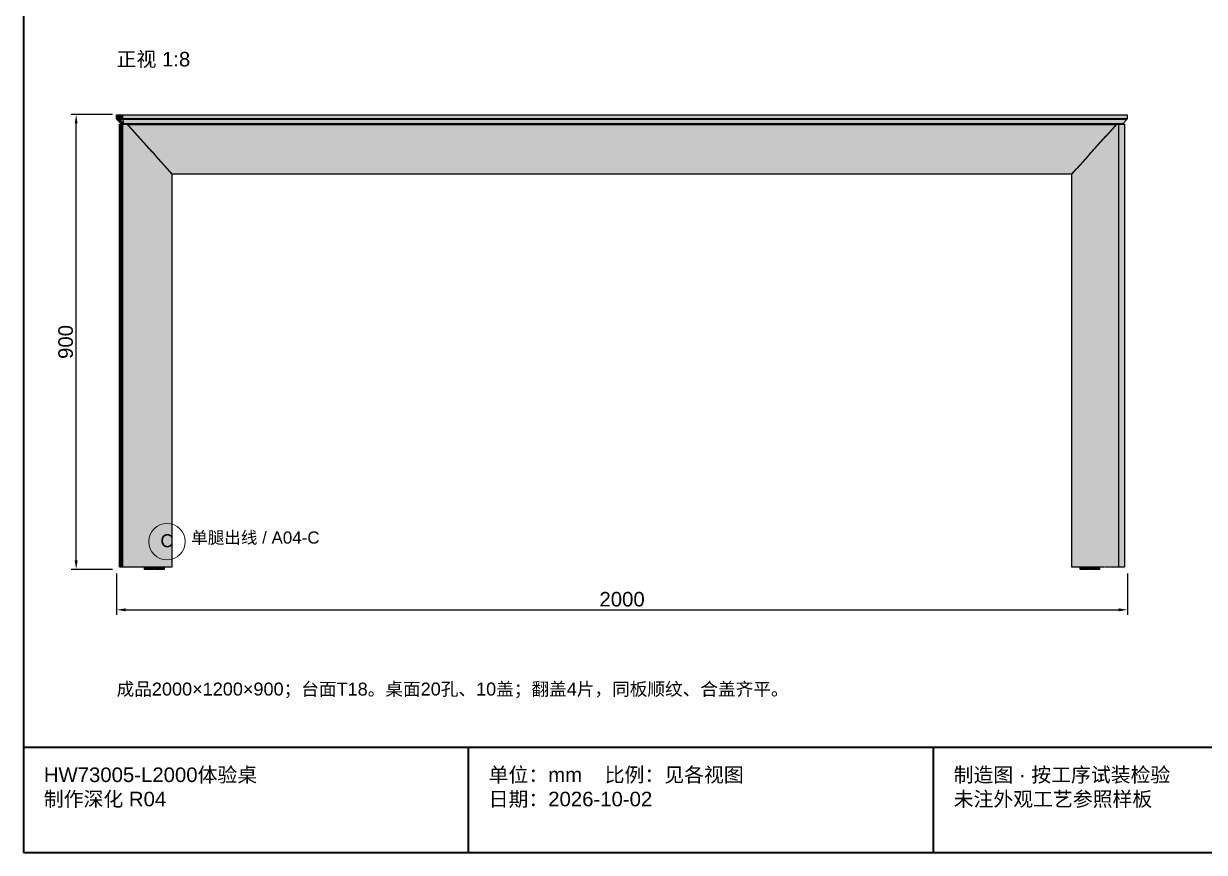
# Model space of a CAD drawing. Header units: millimetres. Extents: x 5 to 252589, y 5 to 415.
# Drawn here: x 5 to 297, y 5 to 210 of the extents above; entities that cross this region are included whole.
import ezdxf

# ---------------------------------------------------------------- set-up
doc = ezdxf.new("R2010")
doc.units = ezdxf.units.MM
for name, color, linetype, lineweight in [('DIM', 7, 'Continuous', 13), ('FRAME', 7, 'Continuous', 35), ('HATCH', 8, 'Continuous', 9), ('NOTE', 7, 'Continuous', 18), ('OUTLINE', 7, 'Continuous', 25)]:
    doc.layers.add(name, color=color, linetype=linetype, lineweight=lineweight)
doc.styles.add('CN', font='Arial Unicode.ttf')
doc.dimstyles.new('V8', dxfattribs={"dimtxt": 3.6, "dimasz": 2.2, "dimexe": 1.2, "dimexo": 1, "dimgap": 0.8, "dimtad": 1, "dimlfac": 8, "dimdsep": 46, "dimtxsty": 'CN', "dimcen": 2.5, "dimclrd": 7, "dimclre": 7, "dimclrt": 7, "dimazin": 3, "dimtfac": 1, "dimtmove": 0, "dimatfit": 3})

msp = doc.modelspace()

# ---------------------------------------------------------------- hatches: boundary and pattern name
at = {"layer": 'HATCH', "true_color": 0xb49a77}
for points in [[(28, 186.41667), (28, 187.41667), (28.25, 187.41667), (28.25, 186.41667)], [(28.91667, 186.33333), (28.83333, 186.41667), (28.58333, 186.41667), (28.58333, 187.41667), (29.08333, 187.41667), (29.08333, 186.41667), (29, 186.41667)]]:
    msp.add_hatch(color=33, dxfattribs=at).paths.add_polyline_path(points)
at = {"layer": 'HATCH', "true_color": 0xaf9674}
msp.add_hatch(color=33, dxfattribs=at).paths.add_polyline_path([(28.33333, 186.41667), (28.33333, 187.41667), (28.5, 187.41667), (28.5, 186.41667)])
at = {"layer": 'HATCH', "true_color": 0xbfa37e}
msp.add_hatch(color=33, dxfattribs=at).paths.add_polyline_path([(28.83333, 186.33333), (28.91667, 186.25), (29, 186.33333), (29.41667, 186.33333), (29.5, 186.41667), (29.5, 187.41667), (277.91667, 187.41667), (277.91667, 186.41667), (29.5, 186.41667), (29.41667, 186.33333), (29.41667, 186.25), (29.5, 186.16667), (29.5, 185.75), (29.58333, 185.66667), (29.58333, 185.33333), (29.66667, 185.25), (29.41667, 185.25), (29.33333, 185.5), (29.16667, 185.66667), (29.16667, 185.75), (29.08333, 185.83333), (29.08333, 185.91667)])
at = {"layer": 'HATCH', "true_color": 0xb99e7b}
msp.add_hatch(color=33, dxfattribs=at).paths.add_polyline_path([(29.16667, 187.41667), (29.41667, 187.41667), (29.41667, 186.41667), (29.5, 186.33333), (277.91667, 186.33333), (276.83333, 185.25), (29.75, 185.25), (29.66667, 185.33333), (29.66667, 185.66667), (29.58333, 185.75), (29.58333, 186.16667), (29.41667, 186.41667), (29.16667, 186.41667)])
at = {"layer": 'HATCH', "true_color": 0xc9ac85}
msp.add_hatch(color=43, dxfattribs=at).paths.add_polyline_path([(29.16667, 185.25), (29.08333, 185.25), (28, 186.33333), (28.25, 186.33333), (28.33333, 186.25), (28.33333, 186.16667), (28.75, 185.75), (28.75, 185.66667)])
at = {"layer": 'HATCH', "true_color": 0xc4a782}
msp.add_hatch(color=43, dxfattribs=at).paths.add_polyline_path([(29.33333, 185.25), (29.25, 185.25), (28.83333, 185.66667), (28.83333, 185.75), (28.41667, 186.16667), (28.41667, 186.25), (28.33333, 186.33333), (28.75, 186.33333), (28.83333, 186.25), (28.83333, 186.16667), (28.91667, 186.08333), (28.91667, 186), (29, 185.91667), (29.08333, 185.66667), (29.25, 185.5)])
at = {"layer": 'HATCH', "true_color": 0x536a74}
msp.add_hatch(color=147, dxfattribs=at).paths.add_polyline_path([(28.91667, 75.58333), (28.83333, 75.66667), (28.75, 75.58333), (28.75, 185.16667), (28.83333, 185.16667), (28.83333, 75.66667)])
at = {"layer": 'HATCH', "true_color": 0x566d77}
for points in [[(28.83333, 75.58333), (28.91667, 75.66667), (28.91667, 185.16667), (29.08333, 185.16667), (29.08333, 75.58333), (29, 75.58333), (28.91667, 75.66667)], [(264.25, 75.58333), (264.25, 172.75), (264.66667, 173.16667), (264.66667, 173.25), (265.16667, 173.75), (265.16667, 173.83333), (265.83333, 174.5), (265.83333, 174.58333), (266.58333, 175.33333), (266.58333, 175.41667), (267.33333, 176.16667), (267.33333, 176.25), (268, 176.91667), (268, 177), (268.75, 177.75), (268.75, 177.83333), (270.25, 179.41667), (270.25, 179.5), (270.91667, 180.16667), (270.91667, 180.25), (271.66667, 181), (271.66667, 181.08333), (273.16667, 182.66667), (273.16667, 182.75), (273.83333, 183.41667), (273.83333, 183.5), (275.33333, 185.08333), (275.33333, 185.16667), (275.75, 185.16667), (275.75, 75.58333), (275.41667, 75.58333), (275.33333, 75.66667), (275.25, 75.58333), (274.75, 75.58333), (274.66667, 75.66667), (274.58333, 75.58333), (274, 75.58333), (273.91667, 75.66667), (273.83333, 75.58333), (273.75, 75.58333), (273.66667, 75.66667), (273.58333, 75.58333), (273.5, 75.66667), (273.41667, 75.58333), (272.91667, 75.58333), (272.83333, 75.66667), (272.75, 75.58333), (272.66667, 75.66667), (272.58333, 75.58333), (272.5, 75.58333), (272.41667, 75.66667), (272.33333, 75.58333), (272.25, 75.66667), (272.16667, 75.58333), (271.5, 75.58333), (271.41667, 75.66667), (271.33333, 75.58333), (271.08333, 75.58333), (271, 75.66667), (270.91667, 75.58333)]]:
    msp.add_hatch(color=147, dxfattribs=at).paths.add_polyline_path(points)
at = {"layer": 'HATCH', "true_color": 0x58707b}
for points in [[(29.16667, 75.58333), (29.16667, 185.16667), (29.41667, 185.16667), (29.41667, 75.58333)], [(30.66667, 185.08333), (275.25, 185.08333), (273.75, 183.5), (273.75, 183.41667), (273.08333, 182.75), (273.08333, 182.66667), (272.33333, 181.91667), (272.33333, 181.83333), (270.83333, 180.25), (270.83333, 180.16667), (270.16667, 179.5), (270.16667, 179.41667), (269.41667, 178.66667), (269.41667, 178.58333), (268.66667, 177.83333), (268.66667, 177.75), (267.91667, 177), (267.91667, 176.91667), (267.25, 176.25), (267.25, 176.16667), (266.5, 175.41667), (266.5, 175.33333), (265.75, 174.58333), (265.75, 174.5), (265.08333, 173.83333), (265.08333, 173.75), (264.33333, 173), (264.33333, 172.91667), (264.16667, 172.75), (41.75, 172.75), (41.58333, 172.91667), (41.58333, 173), (40.83333, 173.75), (40.83333, 173.83333), (40.16667, 174.5), (40.16667, 174.58333), (39.41667, 175.33333), (39.41667, 175.41667), (38.66667, 176.16667), (38.66667, 176.25), (38, 176.91667), (38, 177), (37.25, 177.75), (37.25, 177.83333), (35.75, 179.41667), (35.75, 179.5), (35.08333, 180.16667), (35.08333, 180.25), (34.33333, 181), (34.33333, 181.08333), (32.83333, 182.66667), (32.83333, 182.75), (32.16667, 183.41667), (32.16667, 183.5)]]:
    msp.add_hatch(color=147, dxfattribs=at).paths.add_polyline_path(points)
at = {"layer": 'HATCH', "true_color": 0x5b747e}
for points in [[(41.66667, 75.58333), (39.5, 75.58333), (39.41667, 75.66667), (39.33333, 75.58333), (38.16667, 75.58333), (38.08333, 75.66667), (38, 75.58333), (31.33333, 75.58333), (31.25, 75.66667), (31.16667, 75.58333), (29.5, 75.58333), (29.5, 185.16667), (30.58333, 185.16667), (30.58333, 185.08333), (32.08333, 183.5), (32.08333, 183.41667), (32.75, 182.75), (32.75, 182.66667), (33.5, 181.91667), (33.5, 181.83333), (35, 180.25), (35, 180.16667), (35.66667, 179.5), (35.66667, 179.41667), (36.41667, 178.66667), (36.41667, 178.58333), (37.16667, 177.83333), (37.16667, 177.75), (37.91667, 177), (37.91667, 176.91667), (38.58333, 176.25), (38.58333, 176.16667), (39.33333, 175.41667), (39.33333, 175.33333), (40.08333, 174.58333), (40.08333, 174.5), (40.75, 173.83333), (40.75, 173.75), (41.25, 173.25), (41.25, 173.16667), (41.66667, 172.75)], [(275.83333, 75.58333), (275.83333, 185.16667), (277.25, 185.16667), (277.25, 75.66667), (277.16667, 75.58333)]]:
    msp.add_hatch(color=147, dxfattribs=at).paths.add_polyline_path(points)
at = {"layer": 'HATCH', "true_color": 0x9da2a5}
for points in [[(34.91667, 75), (34.91667, 75.5), (35, 75.5), (35, 75)], [(37.58333, 75), (37.58333, 75.5), (37.66667, 75.5), (37.66667, 75)], [(266.25, 75), (266.25, 75.5), (266.41667, 75.5), (266.41667, 75)], [(268.91667, 75), (268.91667, 75.5), (269, 75.5), (269, 75)]]:
    msp.add_hatch(color=253, dxfattribs=at).paths.add_polyline_path(points)
at = {"layer": 'HATCH', "true_color": 0xa2a7aa}
for points in [[(35.08333, 75), (35.08333, 75.5), (35.33333, 75.5), (35.33333, 75)], [(37.41667, 75), (37.41667, 75.5), (37.5, 75.5), (37.5, 75)], [(37.75, 75), (37.75, 75.5), (37.91667, 75.5), (37.91667, 75)], [(266.5, 75), (266.5, 75.5), (266.66667, 75.5), (266.66667, 75)], [(268.75, 75), (268.75, 75.5), (268.83333, 75.5), (268.83333, 75)], [(269.08333, 75), (269.08333, 75.5), (269.25, 75.5), (269.25, 75)]]:
    msp.add_hatch(color=253, dxfattribs=at).paths.add_polyline_path(points)
at = {"layer": 'HATCH', "true_color": 0xa6abaf}
for points in [[(35.41667, 75), (35.41667, 75.5), (35.58333, 75.5), (35.58333, 75)], [(38.25, 75), (38, 75), (38, 75.5), (38.08333, 75.58333), (38.16667, 75.5), (38.25, 75.5)], [(266.75, 75), (266.75, 75.5), (266.91667, 75.5), (266.91667, 75)], [(269.33333, 75), (269.33333, 75.5), (269.58333, 75.5), (269.58333, 75)]]:
    msp.add_hatch(color=253, dxfattribs=at).paths.add_polyline_path(points)
at = {"layer": 'HATCH', "true_color": 0xabb0b4}
for points in [[(35.66667, 75), (35.66667, 75.5), (37.16667, 75.5), (37.16667, 75)], [(38.33333, 75), (38.33333, 75.5), (39.33333, 75.5), (39.41667, 75.58333), (39.5, 75.5), (39.75, 75.5), (39.75, 75)], [(267, 75), (267, 75.5), (268.5, 75.5), (268.5, 75)], [(269.66667, 75), (269.66667, 75.5), (270.91667, 75.5), (271, 75.58333), (271.08333, 75.5), (271.08333, 75)]]:
    msp.add_hatch(color=253, dxfattribs=at).paths.add_polyline_path(points)

# ---------------------------------------------------------------- linework, layer by layer
at = {"layer": 'DIM'}
msp.add_circle((40.44825, 81.875), 4.5, dxfattribs=at)
at = {"layer": 'FRAME'}
for p, q in [((5, 31), (589, 31)), ((115, 5), (115, 31)), ((230, 5), (230, 31))]:
    msp.add_line(p, q, dxfattribs=at)
msp.add_lwpolyline([(5, 5), (589, 5), (589, 415), (5, 415)], close=True, dxfattribs=at)
at = {"layer": 'OUTLINE', "color": 139, "true_color": 0x42544a}
for points in [[(28, 186.41667), (28, 187.41667), (28.25, 187.41667), (28.25, 186.41667)], [(28.33333, 186.41667), (28.33333, 187.41667), (28.5, 187.41667), (28.5, 186.41667)], [(28.91667, 186.33333), (28.83333, 186.41667), (28.58333, 186.41667), (28.58333, 187.41667), (29.08333, 187.41667), (29.08333, 186.41667), (29, 186.41667)], [(28.83333, 186.33333), (28.91667, 186.25), (29, 186.33333), (29.41667, 186.33333), (29.5, 186.41667), (29.5, 187.41667), (277.91667, 187.41667), (277.91667, 186.41667), (29.5, 186.41667), (29.41667, 186.33333), (29.41667, 186.25), (29.5, 186.16667), (29.5, 185.75), (29.58333, 185.66667), (29.58333, 185.33333), (29.66667, 185.25), (29.41667, 185.25), (29.33333, 185.5), (29.16667, 185.66667), (29.16667, 185.75), (29.08333, 185.83333), (29.08333, 185.91667)], [(29.16667, 187.41667), (29.41667, 187.41667), (29.41667, 186.41667), (29.5, 186.33333), (277.91667, 186.33333), (276.83333, 185.25), (29.75, 185.25), (29.66667, 185.33333), (29.66667, 185.66667), (29.58333, 185.75), (29.58333, 186.16667), (29.41667, 186.41667), (29.16667, 186.41667)], [(29.16667, 185.25), (29.08333, 185.25), (28, 186.33333), (28.25, 186.33333), (28.33333, 186.25), (28.33333, 186.16667), (28.75, 185.75), (28.75, 185.66667)], [(29.33333, 185.25), (29.25, 185.25), (28.83333, 185.66667), (28.83333, 185.75), (28.41667, 186.16667), (28.41667, 186.25), (28.33333, 186.33333), (28.75, 186.33333), (28.83333, 186.25), (28.83333, 186.16667), (28.91667, 186.08333), (28.91667, 186), (29, 185.91667), (29.08333, 185.66667), (29.25, 185.5)], [(28.91667, 75.58333), (28.83333, 75.66667), (28.75, 75.58333), (28.75, 185.16667), (28.83333, 185.16667), (28.83333, 75.66667)], [(28.83333, 75.58333), (28.91667, 75.66667), (28.91667, 185.16667), (29.08333, 185.16667), (29.08333, 75.58333), (29, 75.58333), (28.91667, 75.66667)], [(29.16667, 75.58333), (29.16667, 185.16667), (29.41667, 185.16667), (29.41667, 75.58333)], [(41.66667, 75.58333), (39.5, 75.58333), (39.41667, 75.66667), (39.33333, 75.58333), (38.16667, 75.58333), (38.08333, 75.66667), (38, 75.58333), (31.33333, 75.58333), (31.25, 75.66667), (31.16667, 75.58333), (29.5, 75.58333), (29.5, 185.16667), (30.58333, 185.16667), (30.58333, 185.08333), (32.08333, 183.5), (32.08333, 183.41667), (32.75, 182.75), (32.75, 182.66667), (33.5, 181.91667), (33.5, 181.83333), (35, 180.25), (35, 180.16667), (35.66667, 179.5), (35.66667, 179.41667), (36.41667, 178.66667), (36.41667, 178.58333), (37.16667, 177.83333), (37.16667, 177.75), (37.91667, 177), (37.91667, 176.91667), (38.58333, 176.25), (38.58333, 176.16667), (39.33333, 175.41667), (39.33333, 175.33333), (40.08333, 174.58333), (40.08333, 174.5), (40.75, 173.83333), (40.75, 173.75), (41.25, 173.25), (41.25, 173.16667), (41.66667, 172.75)], [(30.66667, 185.08333), (275.25, 185.08333), (273.75, 183.5), (273.75, 183.41667), (273.08333, 182.75), (273.08333, 182.66667), (272.33333, 181.91667), (272.33333, 181.83333), (270.83333, 180.25), (270.83333, 180.16667), (270.16667, 179.5), (270.16667, 179.41667), (269.41667, 178.66667), (269.41667, 178.58333), (268.66667, 177.83333), (268.66667, 177.75), (267.91667, 177), (267.91667, 176.91667), (267.25, 176.25), (267.25, 176.16667), (266.5, 175.41667), (266.5, 175.33333), (265.75, 174.58333), (265.75, 174.5), (265.08333, 173.83333), (265.08333, 173.75), (264.33333, 173), (264.33333, 172.91667), (264.16667, 172.75), (41.75, 172.75), (41.58333, 172.91667), (41.58333, 173), (40.83333, 173.75), (40.83333, 173.83333), (40.16667, 174.5), (40.16667, 174.58333), (39.41667, 175.33333), (39.41667, 175.41667), (38.66667, 176.16667), (38.66667, 176.25), (38, 176.91667), (38, 177), (37.25, 177.75), (37.25, 177.83333), (35.75, 179.41667), (35.75, 179.5), (35.08333, 180.16667), (35.08333, 180.25), (34.33333, 181), (34.33333, 181.08333), (32.83333, 182.66667), (32.83333, 182.75), (32.16667, 183.41667), (32.16667, 183.5)], [(264.25, 75.58333), (264.25, 172.75), (264.66667, 173.16667), (264.66667, 173.25), (265.16667, 173.75), (265.16667, 173.83333), (265.83333, 174.5), (265.83333, 174.58333), (266.58333, 175.33333), (266.58333, 175.41667), (267.33333, 176.16667), (267.33333, 176.25), (268, 176.91667), (268, 177), (268.75, 177.75), (268.75, 177.83333), (270.25, 179.41667), (270.25, 179.5), (270.91667, 180.16667), (270.91667, 180.25), (271.66667, 181), (271.66667, 181.08333), (273.16667, 182.66667), (273.16667, 182.75), (273.83333, 183.41667), (273.83333, 183.5), (275.33333, 185.08333), (275.33333, 185.16667), (275.75, 185.16667), (275.75, 75.58333), (275.41667, 75.58333), (275.33333, 75.66667), (275.25, 75.58333), (274.75, 75.58333), (274.66667, 75.66667), (274.58333, 75.58333), (274, 75.58333), (273.91667, 75.66667), (273.83333, 75.58333), (273.75, 75.58333), (273.66667, 75.66667), (273.58333, 75.58333), (273.5, 75.66667), (273.41667, 75.58333), (272.91667, 75.58333), (272.83333, 75.66667), (272.75, 75.58333), (272.66667, 75.66667), (272.58333, 75.58333), (272.5, 75.58333), (272.41667, 75.66667), (272.33333, 75.58333), (272.25, 75.66667), (272.16667, 75.58333), (271.5, 75.58333), (271.41667, 75.66667), (271.33333, 75.58333), (271.08333, 75.58333), (271, 75.66667), (270.91667, 75.58333)], [(275.83333, 75.58333), (275.83333, 185.16667), (277.25, 185.16667), (277.25, 75.66667), (277.16667, 75.58333)], [(34.91667, 75), (34.91667, 75.5), (35, 75.5), (35, 75)], [(35.08333, 75), (35.08333, 75.5), (35.33333, 75.5), (35.33333, 75)], [(35.41667, 75), (35.41667, 75.5), (35.58333, 75.5), (35.58333, 75)], [(35.66667, 75), (35.66667, 75.5), (37.16667, 75.5), (37.16667, 75)], [(37.41667, 75), (37.41667, 75.5), (37.5, 75.5), (37.5, 75)], [(37.58333, 75), (37.58333, 75.5), (37.66667, 75.5), (37.66667, 75)], [(37.75, 75), (37.75, 75.5), (37.91667, 75.5), (37.91667, 75)], [(38.25, 75), (38, 75), (38, 75.5), (38.08333, 75.58333), (38.16667, 75.5), (38.25, 75.5)], [(38.33333, 75), (38.33333, 75.5), (39.33333, 75.5), (39.41667, 75.58333), (39.5, 75.5), (39.75, 75.5), (39.75, 75)], [(266.25, 75), (266.25, 75.5), (266.41667, 75.5), (266.41667, 75)], [(266.5, 75), (266.5, 75.5), (266.66667, 75.5), (266.66667, 75)], [(266.75, 75), (266.75, 75.5), (266.91667, 75.5), (266.91667, 75)], [(267, 75), (267, 75.5), (268.5, 75.5), (268.5, 75)], [(268.75, 75), (268.75, 75.5), (268.83333, 75.5), (268.83333, 75)], [(268.91667, 75), (268.91667, 75.5), (269, 75.5), (269, 75)], [(269.08333, 75), (269.08333, 75.5), (269.25, 75.5), (269.25, 75)], [(269.33333, 75), (269.33333, 75.5), (269.58333, 75.5), (269.58333, 75)], [(269.66667, 75), (269.66667, 75.5), (270.91667, 75.5), (271, 75.58333), (271.08333, 75.5), (271.08333, 75)]]:
    msp.add_lwpolyline(points, close=True, dxfattribs=at)

# ---------------------------------------------------------------- texts
at = {"layer": 'NOTE', "style": 'CN'}
for s, insert, char_height, width, attachment_point in [('正视 1:8', (28, 203), 3.6, 180, 1), ('单腿出线 / A04-C', (46.44825, 84.375), 3, 100, 1), ('C', (40.44825, 82.075), 3.2, 9, 5), ('成品2000×1200×900；台面T18。桌面20孔、10盖；翻盖4片，同板顺纹、合盖齐平。', (28, 47), 3.2, 548, 1), ('HW73005-L2000体验桌\\P制作深化 R04', (10, 26), 3.6, 100, 1), ('单位：mm    比例：见各视图\\P日期：2026-10-02', (120, 26), 3.6, 105, 1), ('制造图 · 按工序试装检验\\P未注外观工艺参照样板', (235, 26), 3.6, 289, 1)]:
    msp.add_mtext(s, dxfattribs=dict(at, insert=insert, char_height=char_height, width=width, attachment_point=attachment_point))

# ---------------------------------------------------------------- dimensions: what is measured, and where the dimension line sits
at = {"layer": 'DIM'}
msp.add_linear_dim(base=(18, 75), p1=(28, 75), p2=(28, 187.5), angle=90, dimstyle='V8', dxfattribs=at).render()
msp.add_linear_dim(base=(28, 65), p1=(28, 75), p2=(278, 75), dimstyle='V8', dxfattribs=at).render()

doc.saveas('drawing.dxf')
